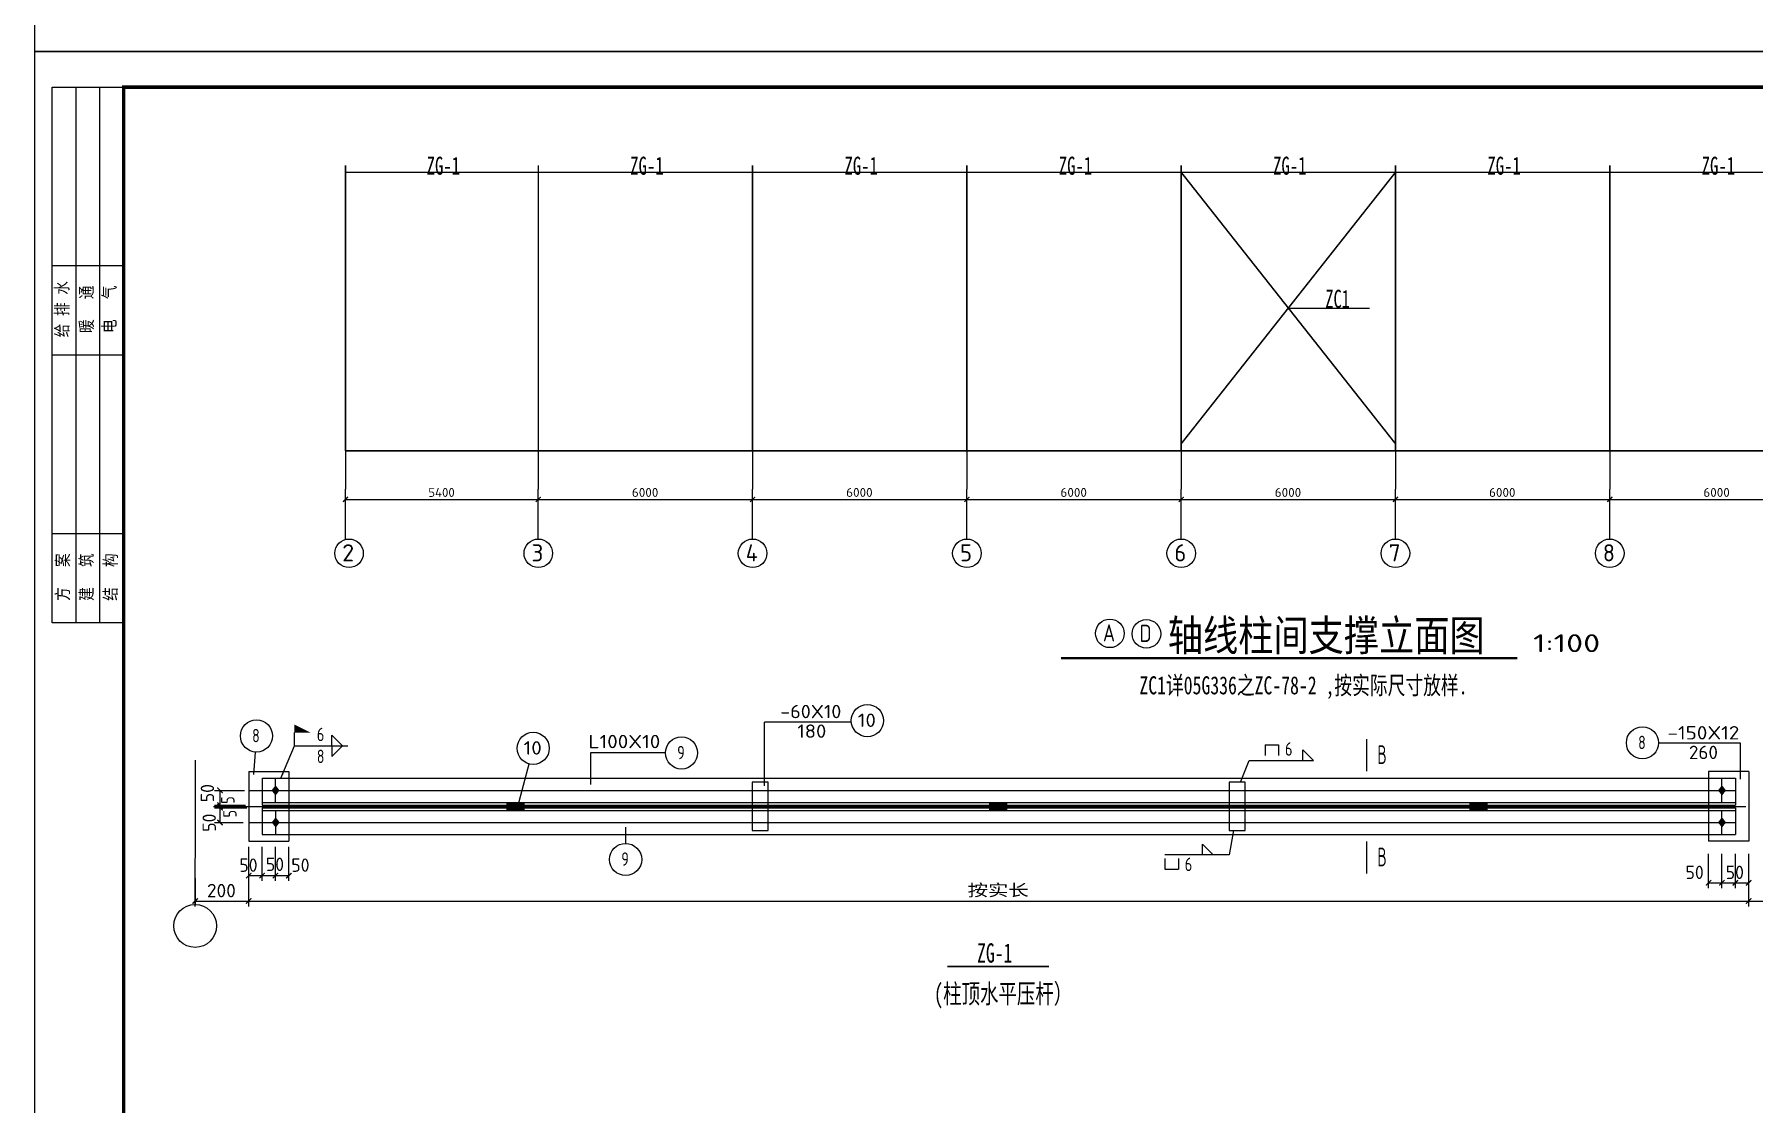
# Model space of a CAD drawing. Header units: millimetres. Extents: x 1442233 to 1526333, y -21810 to 275190.
# Drawn here: x 1442233 to 1490371, y 8127 to 38065 of the extents above; entities that cross this region are included whole.
import ezdxf
from ezdxf.enums import TextEntityAlignment as Align

# ---------------------------------------------------------------- set-up
doc = ezdxf.new("R2010")
doc.units = ezdxf.units.MM
doc.header["$LTSCALE"] = 1500
doc.linetypes.add('2', pattern=[37.99999915063382, 29.99999932944775, -2.999999932944775, 1.999999955296516, -2.999999932944775])
doc.linetypes.add('8', pattern=[56.88171259578212, 44.90661520719641, -4.490661520719641, 2.993774347146427, -4.490661520719641])
for name, color, linetype in [('1', 7, 'Continuous'), ('PUB_TITLE', 4, 'Continuous'), ('下划线', 2, 'Continuous'), ('中文', 2, 'Continuous'), ('剖断线', 7, 'Continuous'), ('墙线__粗线', 7, 'Continuous'), ('尺寸线及数字', 253, 'Continuous'), ('层10', 253, 'Continuous'), ('层1002', 253, 'Continuous'), ('层1003', 253, 'Continuous'), ('层10104', 2, 'Continuous'), ('轴线__尺寸数字', 94, 'Continuous'), ('轴线__点划线', 94, '2'), ('轴线__轴线号和轴圈', 94, 'Continuous'), ('钢筋', 1, 'Continuous')]:
    doc.layers.add(name, color=color, linetype=linetype)
doc.layers.add('PUB_TEXT', color=7, linetype='Continuous', lineweight=15)
doc.styles.add('HZ', font='', dxfattribs={"width": 0.7, "height": 5})
doc.styles.get("Standard").update_dxf_attribs({"font": 'TSSDENG', "width": 0.75, "bigfont": 'TSSDCHN'})
doc.styles.get('HZ').set_extended_font_data('SimSun')

# ---------------------------------------------------------------- blocks, each defined once
blk = doc.blocks.new('1234')
for p, q in [((1825733.666833593, 837793.5897322783), (1827733.666833593, 837793.5898408826)), ((1825733.667648126, 822793.5897322783), (1825733.666833593, 837793.5897322783)), ((1826399.667648126, 822793.5897684436), (1826399.666833593, 837793.5897684436)), ((1827065.667648126, 822793.5898046087), (1827065.666833593, 837793.5898046087)), ((1825733.667105104, 832793.5897322783), (1827733.667105104, 832793.5898408826)), ((1825733.667240859, 830293.5897322783), (1827733.667240859, 830293.5898408827)), ((1825733.66751237, 825293.5897322783), (1827733.66751237, 825293.5898408827)), ((1827733.667648126, 822793.5898408827), (1825733.667648126, 822793.5897322783))]:
    blk.add_line(p, q)
at = {"layer": 'PUB_TITLE'}
blk.add_lwpolyline([(1825233.666833593, 779393.5898408826), (1909333.666833593, 779393.5898408823), (1909333.666833593, 838793.5898408826), (1825233.666833593, 838793.5898408826)], close=True, dxfattribs=at)
at = {"layer": 'PUB_TITLE', "const_width": 100}
blk.add_lwpolyline([(1827733.666833593, 780393.5898408826), (1908333.666833593, 780393.5898408823), (1908333.666833593, 837793.5898408826), (1827733.666833593, 837793.5898408826)], close=True, dxfattribs=at)
at = {"layer": 'PUB_TEXT'}
for s, p in [('水', (1826218.724887761, 831979.4650108619)), ('通', (1826904.988404965, 831856.194888093)), ('气', (1827543.353907939, 831856.1949152442)), ('排', (1826218.724887761, 831383.7203300108)), ('给', (1826218.724887761, 830787.9756491598)), ('暖', (1826904.988404965, 830910.450207242)), ('电', (1827543.353907939, 830910.4502343931)), ('案', (1826239.437052242, 824356.1948880932)), ('筑', (1826905.437052242, 824356.1949242584)), ('构', (1827579.714424059, 824356.1949514095)), ('方', (1826239.437052242, 823410.450207242)), ('建', (1826905.437052242, 823410.4502434073)), ('结', (1827579.714424059, 823410.4502705584))]:
    blk.add_text(s, height=400, rotation=90, dxfattribs=at).set_placement(p)

msp = doc.modelspace()

# ---------------------------------------------------------------- linework, layer by layer
at = {"layer": '下划线', "const_width": 69.9999988079071}
msp.add_lwpolyline([(1470977.886770203, 20598.83526081266), (1483754.888723328, 20598.83526081266)], dxfattribs=at)
at = {"layer": '剖断线', "const_width": 34.99999940395355}
for points in [[(1479535.613820985, 17431.73321003141), (1479535.613820985, 18331.70879596891)], [(1479535.613820985, 14566.71856159391), (1479535.613820985, 15466.71856159391)]]:
    msp.add_lwpolyline(points, dxfattribs=at)
at = {"layer": '墙线__粗线'}
msp.add_line((1477342.962453797, 30402.83916706266), (1479618.96343036, 30402.83916706266), dxfattribs=at)
at = {"layer": '尺寸线及数字'}
for p, q in [((1447280.120656922, 16898.53008503141), (1448118.743703797, 16898.53008503141)), ((1447430.120656922, 16486.03008503141), (1447430.120656922, 16898.53008503141)), ((1448370.599172547, 16898.53008503141), (1448409.759328797, 16898.53008503141)), ((1447280.120656922, 16486.03008503141), (1448148.65093036, 16486.03008503141)), ((1447280.120656922, 16448.53008503141), (1448409.759328797, 16448.53008503141)), ((1447280.120656922, 16411.03008503141), (1448178.558156922, 16411.03008503141)), ((1447430.120656922, 16448.53008503141), (1447430.120656922, 16486.03008503141)), ((1447430.120656922, 16411.03008503141), (1447430.120656922, 16448.53008503141)), ((1447430.120656922, 15998.53008503141), (1447430.120656922, 16411.03008503141)), ((1447280.120656922, 15998.53008503141), (1448082.464406922, 15998.53008503141)), ((1446733.782766297, 13648.65215534391), (1446733.782766297, 14987.15313190641)), ((1448233.770559266, 14361.71367878141), (1448233.770559266, 15318.50078815641)), ((1448233.770559266, 13648.65215534391), (1448233.770559266, 14987.15313190641)), ((1448608.770559266, 14361.71367878141), (1448608.770559266, 15318.50078815641)), ((1448983.770559266, 14361.71367878141), (1448983.770559266, 15318.50078815641)), ((1449358.770559266, 14361.71367878141), (1449358.770559266, 15318.50078815641)), ((1489108.758352235, 14160.02910846891), (1489108.758352235, 15116.84063190641)), ((1489483.758352235, 14160.02910846891), (1489483.758352235, 15116.84063190641)), ((1489858.758352235, 14160.02910846891), (1489858.758352235, 15116.84063190641)), ((1490233.758352235, 14160.02910846891), (1490233.758352235, 15116.84063190641)), ((1490233.758352235, 13648.65215534391), (1490233.758352235, 14987.15313190641)), ((1448233.770559266, 14511.71367878141), (1448608.770559266, 14511.71367878141)), ((1448608.770559266, 14511.71367878141), (1448983.770559266, 14511.71367878141)), ((1448983.770559266, 14511.71367878141), (1449358.770559266, 14511.71367878141)), ((1489108.758352235, 14310.02910846891), (1489483.758352235, 14310.02910846891)), ((1489483.758352235, 14310.02910846891), (1489858.758352235, 14310.02910846891)), ((1489858.758352235, 14310.02910846891), (1490233.758352235, 14310.02910846891)), ((1446733.782766297, 13798.65215534391), (1448233.770559266, 13798.65215534391)), ((1448233.770559266, 13798.65215534391), (1491733.758352235, 13798.65215534391))]:
    msp.add_line(p, q, dxfattribs=at)
at = {"layer": '尺寸线及数字', "const_width": 34.99999940395355}
for points in [[(1447355.120656922, 16973.53008503141), (1447505.120656922, 16823.53008503141)], [(1447355.120656922, 16561.03008503141), (1447505.120656922, 16411.03008503141)], [(1447355.120656922, 16523.53008503141), (1447505.120656922, 16373.53008503141)], [(1447355.120656922, 16486.03008503141), (1447505.120656922, 16336.03008503141)], [(1447355.120656922, 16073.53008503141), (1447505.120656922, 15923.53008503141)], [(1448158.770559266, 14436.71367878141), (1448308.770559266, 14586.71367878141)], [(1448533.770559266, 14436.71367878141), (1448683.770559266, 14586.71367878141)], [(1448908.770559266, 14436.71367878141), (1449058.770559266, 14586.71367878141)], [(1449283.770559266, 14436.71367878141), (1449433.770559266, 14586.71367878141)], [(1489033.758352235, 14235.02910846891), (1489183.758352235, 14385.02910846891)], [(1489408.758352235, 14235.02910846891), (1489558.758352235, 14385.02910846891)], [(1489783.758352235, 14235.02910846891), (1489933.758352235, 14385.02910846891)], [(1490158.758352235, 14235.02910846891), (1490308.758352235, 14385.02910846891)], [(1446658.782766297, 13723.65215534391), (1446808.782766297, 13873.65215534391)], [(1448158.770559266, 13723.65215534391), (1448308.770559266, 13873.65215534391)], [(1490158.758352235, 13723.65215534391), (1490308.758352235, 13873.65215534391)]]:
    msp.add_lwpolyline(points, dxfattribs=at)
at = {"layer": '层10'}
for p, q in [((1448760.613820985, 16896.74785846891), (1449210.613820985, 16896.74785846891)), ((1448985.613820985, 16559.24785846891), (1448985.613820985, 17234.24785846891)), ((1489260.394094422, 16896.74785846891), (1489710.394094422, 16896.74785846891)), ((1489485.394094422, 16559.24785846891), (1489485.394094422, 17234.24785846891)), ((1448764.971731141, 16000.43438190641), (1449214.971731141, 16000.43438190641)), ((1448989.971731141, 15662.93438190641), (1448989.971731141, 16337.93438190641)), ((1489260.394094422, 16000.43438190641), (1489710.394094422, 16000.43438190641)), ((1489485.394094422, 15662.93438190641), (1489485.394094422, 16337.93438190641))]:
    msp.add_line(p, q, dxfattribs=at)
for points in [[(1448985.613820985, 16750.53203815641), (1449098.113820985, 16896.74785846891), (1448873.113820985, 16896.74785846891), (1448985.613820985, 17042.96367878141)], [(1489485.394094422, 16750.53203815641), (1489597.894094422, 16896.74785846891), (1489372.894094422, 16896.74785846891), (1489485.394094422, 17042.96367878141)], [(1455445.416067078, 16336.03008503141), (1455958.270070985, 16336.03008503141), (1455445.416067078, 16561.03008503141), (1455958.270070985, 16561.03008503141)], [(1468964.166067078, 16336.03008503141), (1469477.020070985, 16336.03008503141), (1468964.166067078, 16561.03008503141), (1469477.020070985, 16561.03008503141)], [(1482411.517141297, 16336.03008503141), (1482924.395559266, 16336.03008503141), (1482411.517141297, 16561.03008503141), (1482924.395559266, 16561.03008503141)], [(1448989.971731141, 15854.12090534391), (1449102.471731141, 16000.43438190641), (1448877.471731141, 16000.43438190641), (1448989.971731141, 16146.62578815641)], [(1489485.394094422, 15854.12090534391), (1489597.894094422, 16000.43438190641), (1489372.894094422, 16000.43438190641), (1489485.394094422, 16146.62578815641)]]:
    msp.add_solid(points, dxfattribs=at)
at = {"layer": '层1002'}
for p, q in [((1462673.541067078, 17023.18828815641), (1462673.541067078, 18804.41387409391)), ((1465108.135793641, 18804.41387409391), (1462673.541067078, 18804.41387409391)), ((1448378.582570985, 17340.10723346891), (1448420.72124286, 17971.60137409391)), ((1457817.877004578, 17066.40117878141), (1457817.877004578, 17956.14727253141)), ((1457817.877004578, 17956.14727253141), (1459901.38530536, 17956.14727253141)), ((1490001.238820985, 18215.48565143766), (1487708.550832703, 18215.48565143766)), ((1490001.238820985, 17210.46856159391), (1490001.238820985, 18215.48565143766)), ((1455770.770070985, 16448.53008503141), (1456084.698293641, 17639.72881550016)), ((1458786.93218036, 15870.79571003141), (1458786.93218036, 15413.15410846891))]:
    msp.add_line(p, q, dxfattribs=at)
for points, const_width in [([(1448378.960988953, 17340.10723346891, 1), (1448378.199758515, 17340.10723346891, 1), (1448378.960988953, 17340.10723346891, 1)], 0.7656249683350325), ([(1462673.907278016, 17023.18828815641, 1), (1462673.169973358, 17023.18828815641, 1), (1462673.907278016, 17023.18828815641, 1)], 0.7421874906867743), ([(1489281.353567078, 17066.40117878141, 1), (1489280.620168641, 17066.40117878141, 1), (1489281.353567078, 17066.40117878141, 1)], 0.7343749981373549), ([(1455771.148488953, 16448.53008503141, 1), (1455770.387258515, 16448.53008503141, 1), (1455771.148488953, 16448.53008503141, 1)], 0.7656249683350325), ([(1462461.468313172, 16720.64922565641, 1), (1462460.710988983, 16720.64922565641, 1), (1462461.468313172, 16720.64922565641, 1)], 0.7578124757856131), ([(1458787.298391297, 15870.79571003141, 1), (1458786.56499286, 15870.79571003141, 1), (1458787.298391297, 15870.79571003141, 1)], 0.7343749981373549)]:
    msp.add_lwpolyline(points, format="xyb", dxfattribs=dict(at, const_width=const_width))
for centre in [(1465555.792043641, 18849.94610065641), (1448450.628469422, 18420.60039753141), (1456199.346731141, 18074.86065143766), (1460351.214406922, 17945.19756550016), (1487258.672903016, 18228.54717487516), (1458786.93218036, 14963.15410846891)]:
    msp.add_circle(centre, 450, dxfattribs=at)
at = {"layer": '层1003'}
for p, q in [((1449511.871145203, 18142.07256550016), (1449511.871145203, 18517.07256550016)), ((1450561.871145203, 18442.07256550016), (1450861.871145203, 18142.07256550016)), ((1450561.871145203, 18142.07256550016), (1450561.871145203, 18442.07256550016)), ((1449137.347219422, 17236.03008503141), (1449511.871145203, 18142.07256550016)), ((1449511.871145203, 18142.07256550016), (1451011.871145203, 18142.07256550016)), ((1450561.871145203, 17842.07256550016), (1450861.871145203, 18142.07256550016)), ((1450561.871145203, 18142.07256550016), (1450561.871145203, 17842.07256550016)), ((1476695.196340516, 18174.77520221891), (1476695.196340516, 17874.77520221891)), ((1476695.196340516, 18174.77520221891), (1477070.196340516, 18174.77520221891)), ((1477070.196340516, 18174.77520221891), (1477070.196340516, 17874.77520221891)), ((1477745.196340516, 18032.28252643766), (1478045.196340516, 17732.28252643766)), ((1477745.196340516, 17732.28252643766), (1477745.196340516, 18032.28252643766)), ((1446733.782766297, 17747.10186237516), (1446733.782766297, 15002.09453815641)), ((1448233.770559266, 17423.53008503141), (1448233.770559266, 15473.57891315641)), ((1448233.770559266, 17423.53008503141), (1449358.770559266, 17423.53008503141)), ((1449358.770559266, 17423.53008503141), (1449358.770559266, 15473.57891315641)), ((1476008.270070985, 17123.53008503141), (1476245.196340516, 17732.28252643766)), ((1476245.196340516, 17732.28252643766), (1478045.196340516, 17732.28252643766)), ((1489108.758352235, 17423.53008503141), (1489108.758352235, 15473.57891315641)), ((1490233.758352235, 17423.53008503141), (1489108.758352235, 17423.53008503141)), ((1490233.758352235, 17423.53008503141), (1490233.758352235, 15473.57891315641)), ((1448233.770559266, 16898.53008503141), (1489858.758352235, 16898.53008503141)), ((1448608.770559266, 17236.03008503141), (1489858.758352235, 17236.03008503141)), ((1448608.770559266, 17236.03008503141), (1448608.770559266, 16486.03008503141)), ((1489858.758352235, 17236.03008503141), (1489858.758352235, 16486.03008503141)), ((1447251.238820985, 16448.53008503141), (1490151.238820985, 16448.53008503141)), ((1448608.770559266, 16561.03008503141), (1489858.758352235, 16561.03008503141)), ((1448608.770559266, 16486.03008503141), (1489858.758352235, 16486.03008503141)), ((1448608.770559266, 16411.03008503141), (1489858.758352235, 16411.03008503141)), ((1448608.770559266, 16411.03008503141), (1448608.770559266, 15661.03008503141)), ((1489858.758352235, 16411.03008503141), (1489858.758352235, 15661.03008503141)), ((1448233.770559266, 15998.53008503141), (1489858.758352235, 15998.53008503141)), ((1448608.770559266, 16336.03008503141), (1489858.758352235, 16336.03008503141)), ((1448233.770559266, 15473.57891315641), (1449358.770559266, 15473.57891315641)), ((1448608.770559266, 15661.03008503141), (1489858.758352235, 15661.03008503141)), ((1475806.609914735, 15773.53008503141), (1475688.812063172, 15088.71563190641)), ((1490233.758352235, 15473.57891315641), (1489108.758352235, 15473.57891315641)), ((1475688.812063172, 15088.71563190641), (1473888.812063172, 15088.71563190641)), ((1473888.812063172, 14991.23028034391), (1473888.812063172, 14691.23028034391)), ((1474263.812063172, 14991.23028034391), (1474263.812063172, 14691.23028034391)), ((1475238.812063172, 15088.71563190641), (1474938.812063172, 15388.71563190641)), ((1474938.812063172, 15088.71563190641), (1474938.812063172, 15388.71563190641)), ((1473888.812063172, 14691.23028034391), (1474263.812063172, 14691.23028034391))]:
    msp.add_line(p, q, dxfattribs=at)
for points in [[(1462330.901906922, 15773.53008503141), (1462780.901906922, 15773.53008503141), (1462780.901906922, 17123.53008503141), (1462330.901906922, 17123.53008503141), (1462330.901906922, 15773.53008503141)], [(1475685.198781922, 15773.53008503141), (1476135.198781922, 15773.53008503141), (1476135.198781922, 17123.53008503141), (1475685.198781922, 17123.53008503141), (1475685.198781922, 15773.53008503141)]]:
    msp.add_lwpolyline(points, dxfattribs=at)
for points in [[(1449511.871145203, 18517.07256550016), (1449961.871145203, 18517.07256550016), (1449511.871145203, 18742.07256550016)], [(1449137.347219422, 17236.03008503141), (1449215.411184266, 17366.10821003141), (1449173.821828797, 17383.24688190641)], [(1476008.270070985, 17123.53008503141), (1476083.672903016, 17255.17071003141), (1476041.729543641, 17271.47930378141)], [(1475806.609914735, 15773.53008503141), (1475761.321828797, 15628.77910846891), (1475805.767629578, 15621.86992878141)]]:
    msp.add_solid(points, dxfattribs=at)
at = {"layer": '层10104', "const_width": 44.9999988079071}
for points in [[(1450942.974660828, 26402.83916706266), (1450942.974660828, 34402.83916706266)], [(1450942.974660828, 34202.83916706266), (1509742.962453797, 34202.83916706266)], [(1456342.974660828, 26402.83916706266), (1456342.974660828, 34402.83916706266)], [(1462342.974660828, 26402.83916706266), (1462342.974660828, 34402.83916706266)], [(1468342.974660828, 26402.83916706266), (1468342.974660828, 34402.83916706266)], [(1474342.974660828, 26402.83916706266), (1474342.974660828, 34402.83916706266)], [(1474342.974660828, 26602.83916706266), (1480342.962453797, 34202.83916706266)], [(1474342.974660828, 34202.83916706266), (1480342.962453797, 26602.83916706266)], [(1480342.962453797, 26402.83916706266), (1480342.962453797, 34402.83916706266)], [(1486342.962453797, 26402.83916706266), (1486342.962453797, 34402.83916706266)], [(1450942.974660828, 26402.83916706266), (1509742.962453797, 26402.83916706266)]]:
    msp.add_lwpolyline(points, dxfattribs=at)
at = {"layer": '轴线__尺寸数字'}
for p, q in [((1450942.974660828, 25044.75811237516), (1456342.974660828, 25044.75811237516)), ((1450942.974660828, 25034.76055378141), (1450942.974660828, 25044.75811237516)), ((1456342.974660828, 25034.76055378141), (1456342.974660828, 25044.75811237516)), ((1456342.974660828, 25044.75811237516), (1462342.974660828, 25044.75811237516)), ((1456342.974660828, 25034.76055378141), (1456342.974660828, 25044.75811237516)), ((1462342.974660828, 25034.76055378141), (1462342.974660828, 25044.75811237516)), ((1462342.974660828, 25044.75811237516), (1468342.974660828, 25044.75811237516)), ((1462342.974660828, 25034.76055378141), (1462342.974660828, 25044.75811237516)), ((1468342.974660828, 25034.76055378141), (1468342.974660828, 25044.75811237516)), ((1468342.974660828, 25044.75811237516), (1474342.974660828, 25044.75811237516)), ((1468342.974660828, 25034.76055378141), (1468342.974660828, 25044.75811237516)), ((1474342.974660828, 25034.76055378141), (1474342.974660828, 25044.75811237516)), ((1474342.974660828, 25044.75811237516), (1480342.962453797, 25044.75811237516)), ((1474342.974660828, 25034.76055378141), (1474342.974660828, 25044.75811237516)), ((1480342.962453797, 25034.76055378141), (1480342.962453797, 25044.75811237516)), ((1480342.962453797, 25044.75811237516), (1486342.962453797, 25044.75811237516)), ((1480342.962453797, 25034.76055378141), (1480342.962453797, 25044.75811237516)), ((1486342.962453797, 25034.76055378141), (1486342.962453797, 25044.75811237516)), ((1486342.962453797, 25044.75811237516), (1492342.962453797, 25044.75811237516)), ((1486342.962453797, 25034.76055378141), (1486342.962453797, 25044.75811237516))]:
    msp.add_line(p, q, dxfattribs=at)
at = {"layer": '轴线__尺寸数字', "const_width": 36.00000143051147}
for points in [[(1450872.979543641, 24974.76299518766), (1451012.981985047, 25114.76543659391)], [(1456272.979543641, 24974.76299518766), (1456412.981985047, 25114.76543659391)], [(1456272.979543641, 24974.76299518766), (1456412.981985047, 25114.76543659391)], [(1462272.979543641, 24974.76299518766), (1462412.981985047, 25114.76543659391)], [(1462272.979543641, 24974.76299518766), (1462412.981985047, 25114.76543659391)], [(1468272.979543641, 24974.76299518766), (1468412.969778016, 25114.76543659391)], [(1468272.979543641, 24974.76299518766), (1468412.969778016, 25114.76543659391)], [(1474272.979543641, 24974.76299518766), (1474412.969778016, 25114.76543659391)], [(1474272.979543641, 24974.76299518766), (1474412.969778016, 25114.76543659391)], [(1480272.96733661, 24974.76299518766), (1480412.969778016, 25114.76543659391)], [(1480272.96733661, 24974.76299518766), (1480412.969778016, 25114.76543659391)], [(1486272.96733661, 24974.76299518766), (1486412.969778016, 25114.76543659391)], [(1486272.96733661, 24974.76299518766), (1486412.969778016, 25114.76543659391)]]:
    msp.add_lwpolyline(points, dxfattribs=at)
at = {"layer": '轴线__点划线'}
for p, q in [((1450942.974660828, 26402.83916706266), (1450942.974660828, 25334.36992878141)), ((1456342.974660828, 26402.83916706266), (1456342.974660828, 25334.36992878141)), ((1462342.974660828, 26402.83916706266), (1462342.974660828, 25334.36992878141)), ((1468342.974660828, 26402.83916706266), (1468342.974660828, 25334.36992878141)), ((1474342.974660828, 26402.83916706266), (1474342.974660828, 25334.36992878141)), ((1480342.962453797, 26402.83916706266), (1480342.962453797, 25334.36992878141)), ((1486342.962453797, 26402.83916706266), (1486342.962453797, 25334.36992878141)), ((1450942.974660828, 25034.76055378141), (1450942.974660828, 25334.36992878141)), ((1450942.974660828, 25034.76055378141), (1450942.974660828, 25334.36992878141)), ((1450942.974660828, 23934.76055378141), (1450942.974660828, 25034.76055378141)), ((1456342.974660828, 25034.76055378141), (1456342.974660828, 25334.36992878141)), ((1456342.974660828, 25034.76055378141), (1456342.974660828, 25334.36992878141)), ((1456342.974660828, 23934.76055378141), (1456342.974660828, 25034.76055378141)), ((1462342.974660828, 25034.76055378141), (1462342.974660828, 25334.36992878141)), ((1462342.974660828, 25034.76055378141), (1462342.974660828, 25334.36992878141)), ((1462342.974660828, 23934.76055378141), (1462342.974660828, 25034.76055378141)), ((1468342.974660828, 25034.76055378141), (1468342.974660828, 25334.36992878141)), ((1468342.974660828, 25034.76055378141), (1468342.974660828, 25334.36992878141)), ((1468342.974660828, 23934.76055378141), (1468342.974660828, 25034.76055378141)), ((1474342.974660828, 25034.76055378141), (1474342.974660828, 25334.36992878141)), ((1474342.974660828, 25034.76055378141), (1474342.974660828, 25334.36992878141)), ((1474342.974660828, 23934.76055378141), (1474342.974660828, 25034.76055378141)), ((1480342.962453797, 25034.76055378141), (1480342.962453797, 25334.36992878141)), ((1480342.962453797, 25034.76055378141), (1480342.962453797, 25334.36992878141)), ((1480342.962453797, 23934.76055378141), (1480342.962453797, 25034.76055378141)), ((1486342.962453797, 25034.76055378141), (1486342.962453797, 25334.36992878141)), ((1486342.962453797, 25034.76055378141), (1486342.962453797, 25334.36992878141)), ((1486342.962453797, 23934.76055378141), (1486342.962453797, 25034.76055378141))]:
    msp.add_line(p, q, dxfattribs=at)
at = {"layer": '轴线__点划线', "color": 94, "linetype": '8'}
msp.add_line((1446733.782766297, 14443.70830768766), (1446733.782766297, 13701.21563190641), dxfattribs=at)
at = {"layer": '轴线__轴线号和轴圈'}
for centre, radius in [((1451042.974660828, 23534.76055378141), 400), ((1456342.974660828, 23534.76055378141), 400), ((1462342.974660828, 23534.76055378141), 400), ((1468342.974660828, 23534.76055378141), 400), ((1474342.974660828, 23534.76055378141), 400), ((1480342.962453797, 23534.76055378141), 400), ((1486342.962453797, 23534.76055378141), 400), ((1472345.23296161, 21293.74492878141), 400), ((1473368.389699891, 21280.67119831266), 400), ((1446733.782766297, 13101.21563190641), 599.9843597412109)]:
    msp.add_circle(centre, radius, dxfattribs=at)
at = {"layer": '钢筋', "const_width": 44.9999988079071}
msp.add_lwpolyline([(1467790.704153016, 11962.59258503141), (1470642.20561786, 11962.59258503141)], dxfattribs=at)

# ---------------------------------------------------------------- block references
at = {"layer": '1'}
for p in [(-383000.7704010755, -741803.9357042579), (-383000.7704010757, -801203.9357042582)]:
    msp.add_blockref('1234', p, dxfattribs=at)

# ---------------------------------------------------------------- texts
at = {"layer": '中文', "style": 'HZ'}
for s, height, width, p, p2 in [('ZG-1', 505.7499885559082, 0.6480648472150541, (1453215.215871766, 34135.05352253141), (1454152.715871766, 34135.05352253141)), ('ZG-1', 505.7499885559082, 0.6480648472150541, (1458915.215871766, 34135.05352253141), (1459852.715871766, 34135.05352253141)), ('ZG-1', 505.7499885559082, 0.6480648472150541, (1464915.215871766, 34135.05352253141), (1465852.715871766, 34135.05352253141)), ('ZG-1', 505.7499885559082, 0.6480648472150541, (1470915.215871766, 34135.05352253141), (1471852.715871766, 34135.05352253141)), ('ZG-1', 505.7499885559082, 0.6480648472150541, (1476915.215871766, 34135.05352253141), (1477852.715871766, 34135.05352253141)), ('ZG-1', 505.7499885559082, 0.6480648472150541, (1482915.215871766, 34135.05352253141), (1483852.715871766, 34135.05352253141)), ('ZG-1', 505.7499885559082, 0.6480648472150541, (1488915.215871766, 34135.05352253141), (1489852.715871766, 34135.05352253141)), ('ZC1', 505.7499885559082, 0.6336634061658307, (1478378.155324891, 30408.05156940641), (1479065.655324891, 30408.05156940641)), ('轴线柱间支撑立面图', 867.0000076293945, 0.7952795529466213, (1473966.888235047, 20804.18194050016), (1482841.888235047, 20804.18194050016)), ('ZC1详05G336之ZC-78-2 ,按实际尺寸放样.', 505.7499885559082, 0.6865984327251383, (1473172.564504578, 19586.59160846891), (1482360.064504578, 19586.59160846891)), ('ZG-1', 541.8749809265137, 0.6351035582546972, (1468629.229543641, 12074.28692096891), (1469613.604543641, 12074.28692096891)), ('(柱顶水平压杆）', 541.8749809265137, 0.666153065547149, (1467420.733449891, 10933.91826862516), (1471292.608449891, 10933.91826862516))]:
    msp.add_text(s, height=height, dxfattribs=dict(at, width=width)).set_placement(p, p2, align=Align.FIT)
at = {"layer": '中文', "width": 1.206908878279321}
msp.add_text('1:100', height=500, dxfattribs=at).set_placement((1484194.891164735, 20768.84258503141), (1486074.883840516, 20768.84258503141), align=Align.FIT)
at = {"layer": '剖断线', "width": 0.9285714285714286}
for p, p2 in [((1479835.613820985, 17634.96807331266), (1480098.113820985, 17634.96807331266)), ((1479835.613820985, 14769.96563190641), (1480098.113820985, 14769.96563190641))]:
    msp.add_text('B', height=525, dxfattribs=at).set_placement(p, p2, align=Align.FIT)
at = {"layer": '尺寸线及数字'}
for s, width, p, p2 in [('-60X10', 1.022067506285919, (1463116.375539735, 18917.73174518766), (1464826.373098328, 18917.73174518766)), ('L100X10', 1.133006753895664, (1457747.747610047, 18077.77813190641), (1459757.745168641, 18077.77813190641)), ('180', 1.123196614583333, (1463595.281789735, 18368.40313190641), (1464405.279348328, 18368.40313190641)), ('-150X12', 1.055756293402778, (1487960.918996766, 18322.71221393766), (1489970.91655536, 18322.71221393766)), ('260', 1.039996865354938, (1488560.918996766, 17773.42022175016), (1489370.91655536, 17773.42022175016)), ('50', 1.039995021446079, (1447971.282766297, 14616.71856159391), (1448481.280324891, 14616.71856159391)), ('50', 1.039995021446079, (1448713.763235047, 14639.24053425016), (1449223.760793641, 14639.24053425016)), ('50', 1.039995021446079, (1449426.263235047, 14616.71856159391), (1449936.260793641, 14616.71856159391)), ('50', 1.039995021446079, (1488463.763235047, 14415.02178425016), (1488973.760793641, 14415.02178425016)), ('50', 1.039995021446079, (1489588.763235047, 14415.02178425016), (1490098.760793641, 14415.02178425016)), ('200', 1.039996865354938, (1447063.763235047, 13903.65703815641), (1447873.760793641, 13903.65703815641)), ('按实长', 1.552598319509607, (1468363.763235047, 13903.65703815641), (1470073.760793641, 13903.65703815641))]:
    msp.add_text(s, height=375, dxfattribs=dict(at, width=width)).set_placement(p, p2, align=Align.FIT)
for s, width, p, p2 in [('50', 1.039995021446079, (1447264.349172547, 16565.46123737516), (1447264.349172547, 17075.45879596891)), ('5', 1.039987909226191, (1447837.408254578, 16521.54033893766), (1447837.408254578, 16731.53789753141)), ('50', 1.040019914215686, (1447315.594289735, 15737.67803425016), (1447315.594289735, 16247.68779987516)), ('5', 1.039987909226191, (1447895.001028016, 16138.33721393766), (1447895.001028016, 16348.33477253141))]:
    msp.add_text(s, height=375, rotation=90, dxfattribs=dict(at, width=width)).set_placement(p, p2, align=Align.FIT)
at = {"layer": '层1002'}
for s, width, p, p2 in [('10', 1.178661024305556, (1465285.784719422, 18673.70098346891), (1465795.782278016, 18673.70098346891)), ('8', 1.03998790922619, (1448330.633352235, 18244.35528034391), (1448540.630910828, 18244.35528034391)), ('8', 1.040048363095238, (1487138.665578797, 18052.28985065641), (1487348.675344422, 18052.28985065641)), ('10', 1.178661024305556, (1455929.351613953, 17898.60332721891), (1456439.349172547, 17898.60332721891)), ('9', 1.119986979166667, (1460231.219289735, 17768.95244831266), (1460441.216848328, 17768.95244831266)), ('9', 1.119986979166667, (1458666.937063172, 14786.89678425016), (1458876.934621766, 14786.89678425016))]:
    msp.add_text(s, height=375, dxfattribs=dict(at, width=width)).set_placement(p, p2, align=Align.FIT)
at = {"layer": '层1003'}
for s, height, width, p, p2 in [('6', 375, 1.119986979166667, (1450141.876028016, 18277.07012409391), (1450351.87358661, 18277.07012409391)), ('8', 374.9843597412109, 1.040031286182096, (1450141.876028016, 17662.11651081266), (1450351.87358661, 17662.11651081266)), ('6', 375, 1.119986979166667, (1477250.201223328, 17867.28008503141), (1477460.198781922, 17867.28008503141)), ('6', 375, 1.119986979166667, (1474443.816945985, 14638.72783893766), (1474653.814504578, 14638.72783893766))]:
    msp.add_text(s, height=height, dxfattribs=dict(at, width=width)).set_placement(p, p2, align=Align.FIT)
at = {"layer": '轴线__尺寸数字'}
for s, width, p, p2 in [('5400', 1.039986275337838, (1453262.981985047, 25114.76543659391), (1454002.972219422, 25114.76543659391)), ('6000', 1.039986275337838, (1458962.981985047, 25114.76543659391), (1459702.972219422, 25114.76543659391)), ('6000', 1.040003431165541, (1464962.969778016, 25114.76543659391), (1465702.972219422, 25114.76543659391)), ('6000', 1.040003431165541, (1470962.969778016, 25114.76543659391), (1471702.972219422, 25114.76543659391)), ('6000', 1.040003431165541, (1476962.969778016, 25114.76543659391), (1477702.972219422, 25114.76543659391)), ('6000', 1.040003431165541, (1482962.969778016, 25114.76543659391), (1483702.972219422, 25114.76543659391)), ('6000', 1.040003431165541, (1488962.969778016, 25114.76543659391), (1489702.972219422, 25114.76543659391))]:
    msp.add_text(s, height=250, dxfattribs=dict(at, width=width)).set_placement(p, p2, align=Align.FIT)
at = {"layer": '轴线__轴线号和轴圈'}
for s, width, p, p2 in [('2', 1.300041510375962, (1450850.970266297, 23309.16240925016), (1451186.981008485, 23309.16240925016)), ('3', 1.300041510375962, (1456150.970266297, 23309.16240925016), (1456486.981008485, 23309.16240925016)), ('4', 1.213372076350898, (1462150.970266297, 23309.16240925016), (1462486.981008485, 23309.16240925016)), ('5', 1.300041510375962, (1468150.970266297, 23309.16240925016), (1468486.981008485, 23309.16240925016)), ('6', 1.400044703481805, (1474150.970266297, 23309.16240925016), (1474486.981008485, 23309.16240925016)), ('7', 1.299994280792645, (1480150.970266297, 23309.16240925016), (1480486.968801453, 23309.16240925016)), ('8', 1.299994280792645, (1486150.970266297, 23309.16240925016), (1486486.968801453, 23309.16240925016)), ('A', 1.137536321578966, (1472153.228567078, 21068.14678425016), (1472489.239309266, 21068.14678425016)), ('D', 1.299994280792645, (1473176.38530536, 21055.07305378141), (1473512.383840516, 21055.07305378141))]:
    msp.add_text(s, height=480.0000190734863, dxfattribs=dict(at, width=width)).set_placement(p, p2, align=Align.FIT)

doc.saveas('drawing.dxf')
